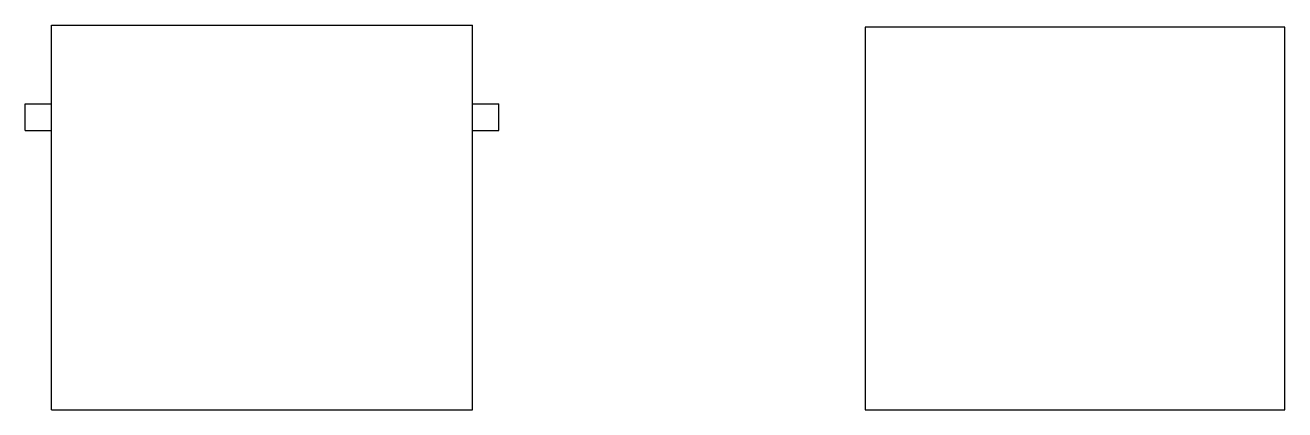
# Model space of a CAD drawing. Header units: inches. Extents: x 1.53 to 6.25, y 1.51 to 2.95.
import ezdxf

# ---------------------------------------------------------------- set-up
doc = ezdxf.new("R2010")
doc.units = ezdxf.units.IN
doc.header["$MEASUREMENT"] = 0
doc.layers.add('HS311-Static', color=120, linetype='Continuous')

msp = doc.modelspace()

# ---------------------------------------------------------------- linework, layer by layer
for p, q in [((6.2457, 2.9422), (4.6757, 2.9422)), ((4.6757, 2.9422), (4.6757, 1.5122)), ((6.2457, 1.5122), (6.2457, 2.9422)), ((4.6757, 1.5122), (6.2457, 1.5122))]:
    msp.add_line(p, q)
at = {"layer": 'HS311-Static'}
for p, q in [((1.6328, 2.9492), (3.2076, 2.9492)), ((1.6328, 1.5122), (1.6328, 2.9492)), ((3.2076, 1.5122), (3.2076, 2.9492)), ((1.5344, 2.6555), (1.6328, 2.6555)), ((1.5344, 2.5555), (1.5344, 2.6555)), ((3.2076, 2.6555), (3.306, 2.6555)), ((3.306, 2.5555), (3.306, 2.6555)), ((1.5344, 2.5555), (1.6328, 2.5555)), ((3.2076, 2.5555), (3.306, 2.5555)), ((1.6328, 1.5122), (3.2076, 1.5122))]:
    msp.add_line(p, q, dxfattribs=at)

doc.saveas('drawing.dxf')
